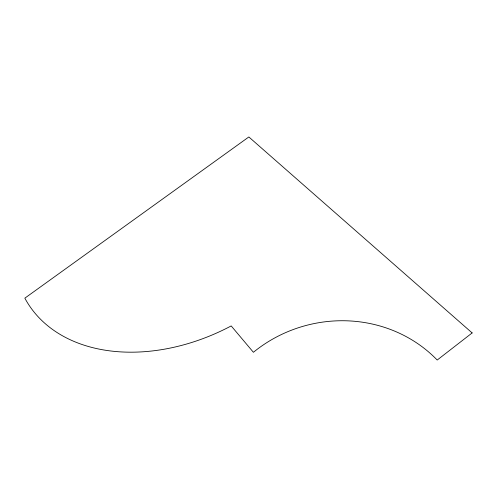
<?xml version="1.0" encoding="UTF-8"?>
<svg xmlns="http://www.w3.org/2000/svg" width="497" height="497" viewBox="0 0 497 497"><rect width="100%" height="100%" fill="white"/><g stroke="black" fill="none" stroke-linecap="round" stroke-linejoin="round"><path stroke-width="0.75" d="M472.15 332.928L437.205 360.039A133.196 125.356 -15.3 0 0 253.408 352.286L231.192 325.926A171.651 123.181 -29.1 0 1 24.85 298.157L248.842 136.961L472.15 332.928"/></g></svg>
